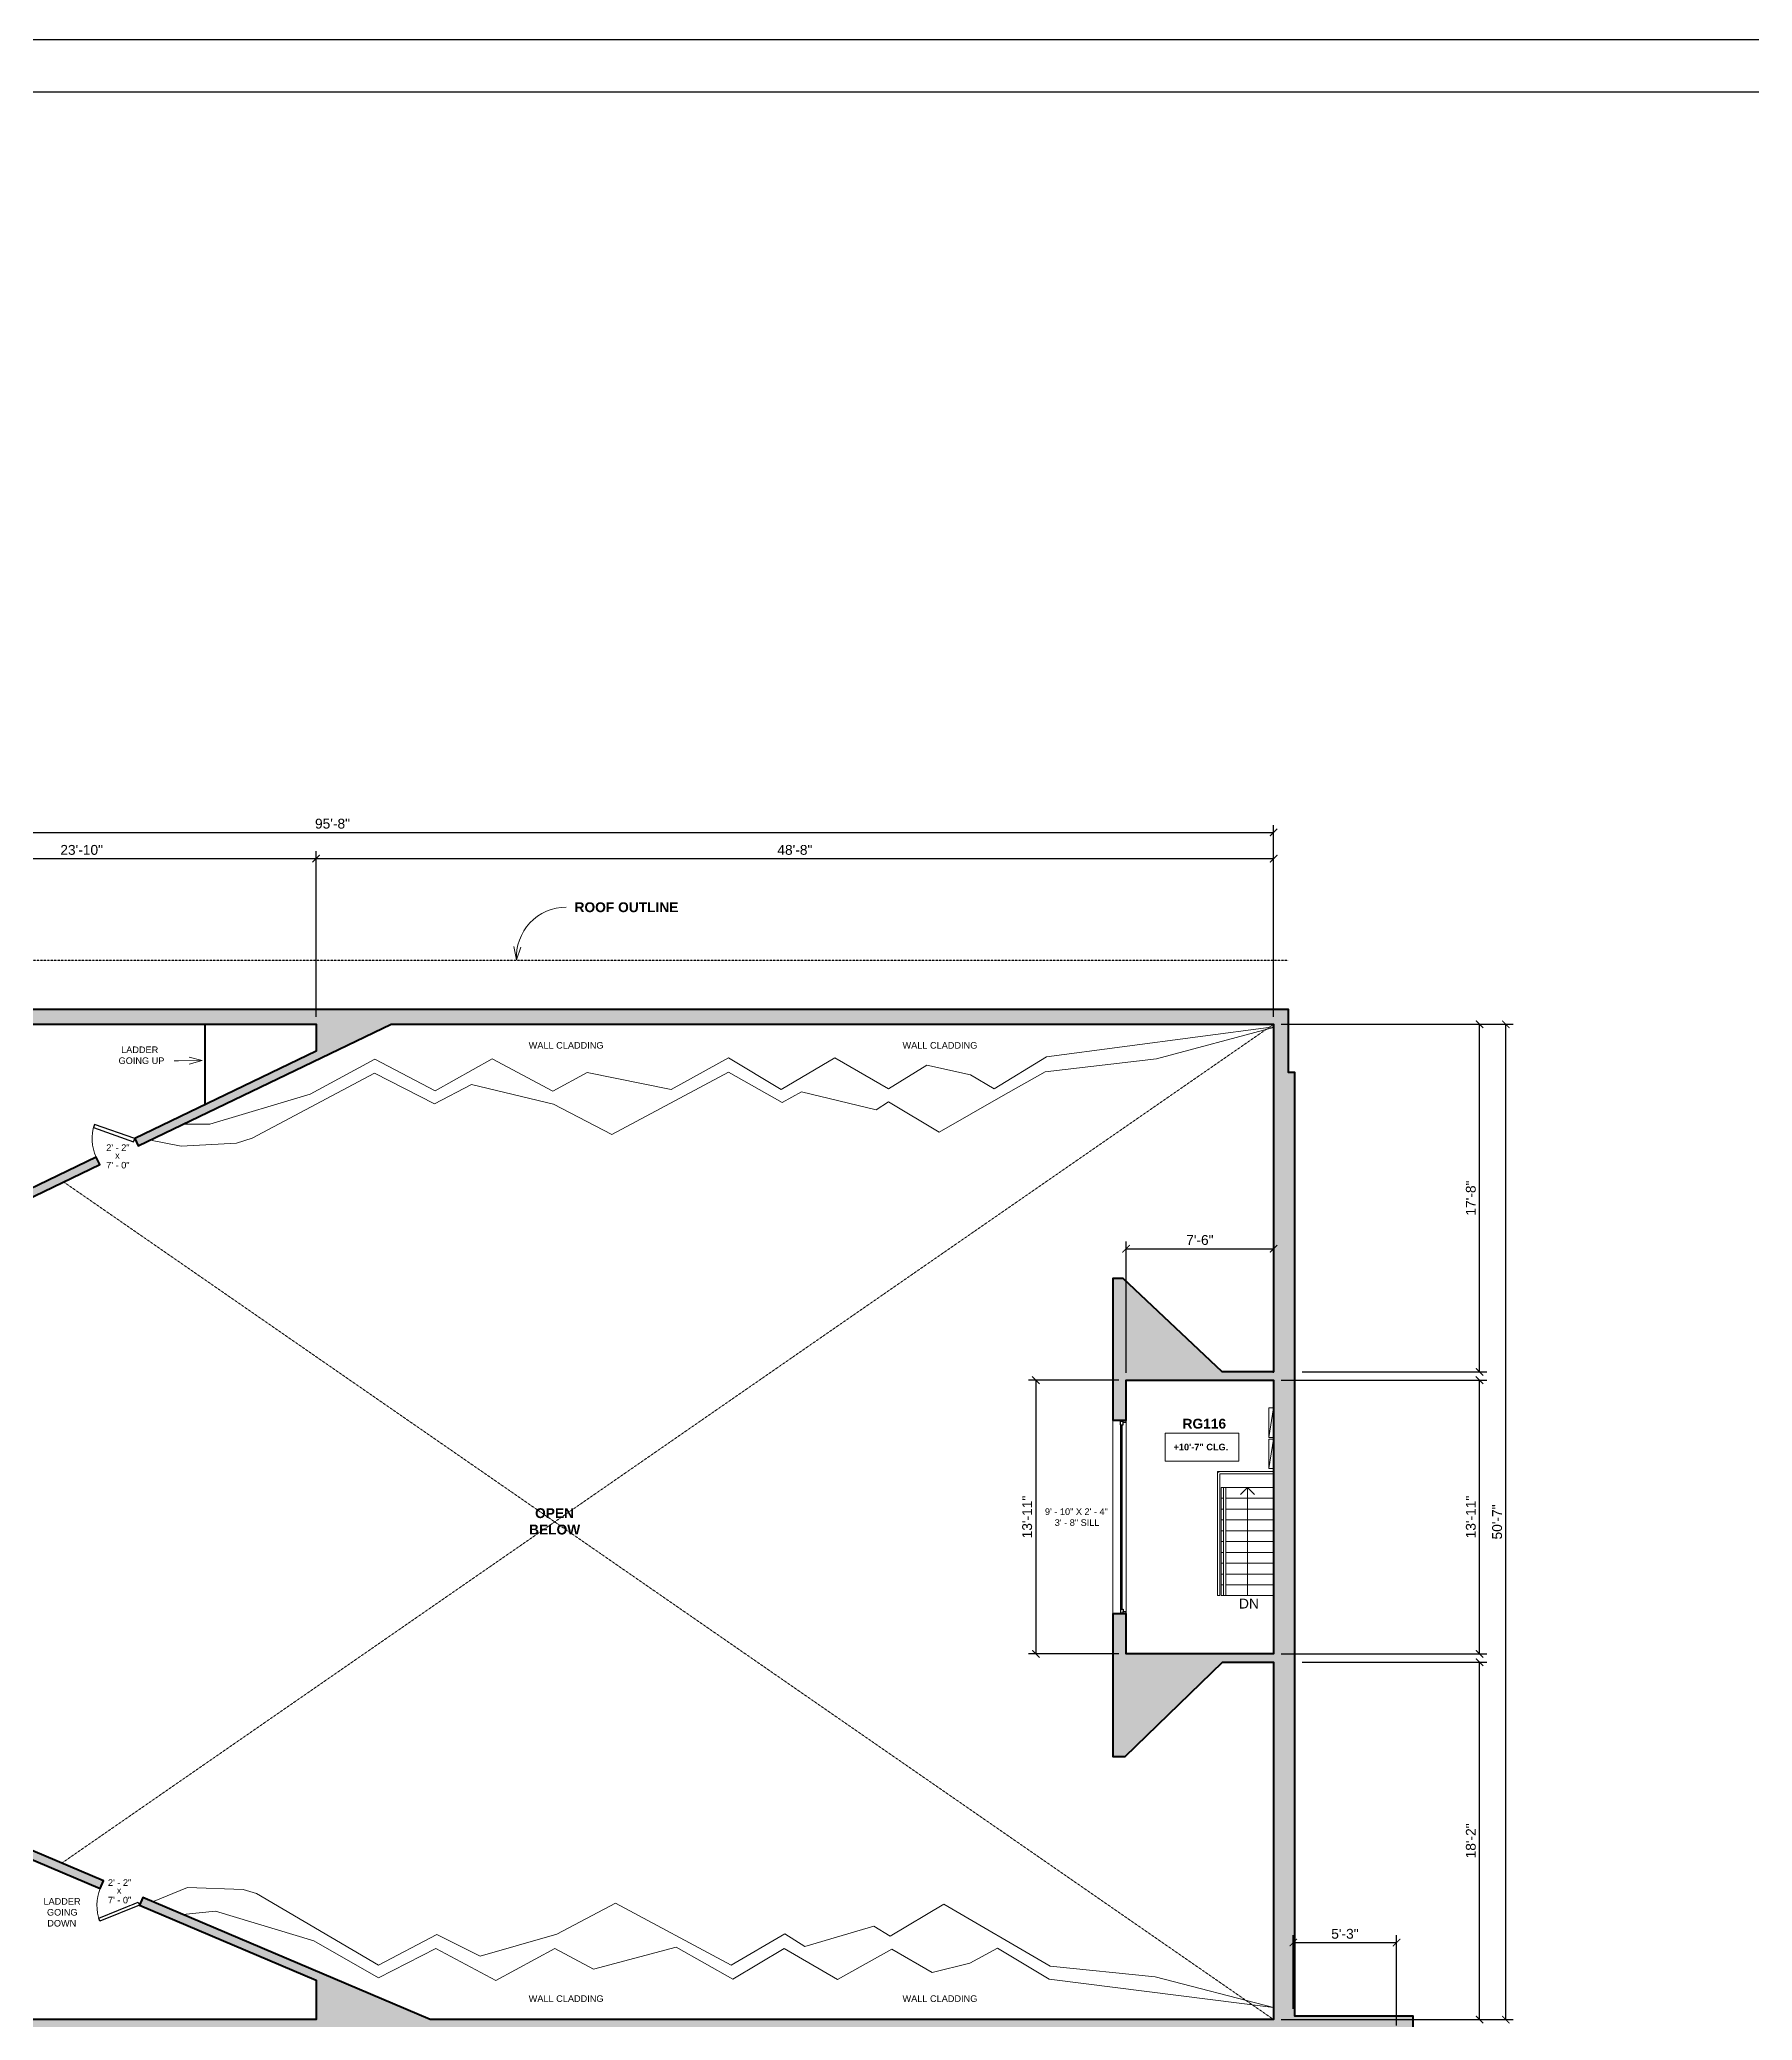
# Model space of a CAD drawing. Header units: inches. Extents: x -2078 to 106214, y -964 to 6385.
# Drawn here: x 40297 to 41342, y 4025 to 5233 of the extents above; entities that cross this region are included whole.
import ezdxf

# ---------------------------------------------------------------- set-up
doc = ezdxf.new("R2010")
doc.units = ezdxf.units.IN
doc.header["$MEASUREMENT"] = 0
doc.linetypes.add('HIDDEN2', pattern=[0.1875, 0.125, -0.0625])
for name, color, linetype, lineweight in [('A-ANNO', 2, 'Continuous', 5), ('A-ANNO-DIMS', 1, 'Continuous', 9), ('A-DETAIL-1', 4, 'Continuous', 40), ('A-DETAIL-3', 40, 'Continuous', 15), ('A-DETL', 90, 'Continuous', 9), ('A-DETL-THIN', 151, 'Continuous', 9), ('A-DOOR', 1, 'Continuous', 18), ('A-EQPT', 150, 'Continuous', 9), ('A-GLAZ', 2, 'Continuous', 30), ('A-HIDDEN', 2, 'HIDDEN2', 18), ('A-RAILING', 4, 'Continuous', 9), ('A-STRS', 4, 'Continuous', 9), ('A-WALL', 3, 'Continuous', 40), ('A-WINDOWS', 2, 'Continuous', 18)]:
    doc.layers.add(name, color=color, linetype=linetype, lineweight=lineweight)
doc.layers.add('A-HATCH', color=9, linetype='Continuous')
doc.layers.add('A-TB', color=7, linetype='Continuous')
doc.styles.add('Arial', font='arial.ttf')
doc.styles.add('Arial_1', font='arial.ttf', dxfattribs={"height": 0.0625})
doc.styles.add('Arial_2', font='arial.ttf', dxfattribs={"height": 3})
doc.styles.add('Arial_B', font='arialbd.ttf', dxfattribs={"height": 4.5})
doc.styles.add('Arial_B_1', font='arialbd.ttf', dxfattribs={"height": 3})
doc.styles.add('JC', font='arial.ttf', dxfattribs={"height": 0.125})
doc.dimstyles.new('JC-DIMS', dxfattribs={"dimtxt": 0.125, "dimasz": 0.09375, "dimexe": 0.09375, "dimexo": 0.09375, "dimgap": 0.046875, "dimtad": 1, "dimdec": 1, "dimzin": 0, "dimdsep": 46, "dimlunit": 4, "dimtxsty": 'JC', "dimblk": 'ARCHTICK', "dimcen": 0.09, "dimclrd": 1, "dimclre": 1, "dimclrt": 256, "dimadec": 0, "dimazin": 0, "dimtfac": 1, "dimtdec": 1, "dimtofl": 0, "dimtmove": 1, "dimatfit": 3, "dimfxl": 1, "dimtolj": 1, "dimtzin": 0, "dimarcsym": 0})

# ---------------------------------------------------------------- blocks, each defined once
blk = doc.blocks.new('JC_FIXED WINDOW - MUNTIN - FIXED WINDOW-1505707-4-2nd Floor - Auditorium')
at = {"layer": 'A-GLAZ'}
for p, q in [((-59, 4), (-59, -4)), ((59, 4), (59, -4)), ((-56.25, -0.5), (-59, -0.5)), ((-59, -4), (-57.75, -4)), ((-58.5, -0.5), (-58.5, -2.25)), ((-58.5, -2.25), (-57.75, -2.25)), ((-56.25, -2.25), (-57.75, -2.25)), ((-57.75, -2.25), (-57.75, -4)), ((-56.25, -0.5), (-56.25, -2.25)), ((56.25, -0.5), (59, -0.5)), ((56.25, -0.5), (56.25, -2.25)), ((56.25, -2.25), (58.5, -2.25)), ((57.75, -2.25), (57.75, -4)), ((57.75, -4), (59, -4)), ((58.5, -0.5), (58.5, -2.25))]:
    blk.add_line(p, q, dxfattribs=at)
at = {"layer": 'A-GLAZ', "lineweight": 9}
for p, q in [((57.75, -4), (-57.75, -4)), ((56.25, -0.5), (-56.25, -0.5))]:
    blk.add_line(p, q, dxfattribs=at)
at = {"layer": 'A-GLAZ', "lineweight": 40}
blk.add_line((-56.25, -1.375), (56.25, -1.375), dxfattribs=at)
at = {"layer": 'A-WINDOWS'}
for p, q in [((59, 4), (-59, 4)), ((-59, -4), (59, -4))]:
    blk.add_line(p, q, dxfattribs=at)
blk = doc.blocks.new('Top Rail Type - Top Rail_Internal_-1505954-4-2nd Floor - Auditorium')
at = {"layer": 'A-RAILING'}
blk.add_line((-417.2, -668.9), (-417, -668.9), dxfattribs=at)
blk.add_open_spline([(-417.2, -593.8), (-417.2, -593.9), (-417.2, -593.9), (-417.1, -593.9), (-417.1, -594), (-417.1, -594), (-417, -594)], degree=3, knots=[0.46086968, 0.46086968, 0.46086968, 0.46086968, 0.47916667, 0.5, 0.52083333, 0.53913032, 0.53913032, 0.53913032, 0.53913032], dxfattribs=at)
blk = doc.blocks.new('Top Rail Type - Top Rail_Internal_-V2-4-2nd Floor - Auditorium')
at = {"layer": 'A-RAILING'}
for p, q in [((-417.9, -593.2), (-417.9, -668.9)), ((-383.6, -593.2), (-417.9, -593.2)), ((-416.4, -594.7), (-416.4, -668.9)), ((-383.6, -594.7), (-416.4, -594.7)), ((-416.4, -668.9), (-417.9, -668.9))]:
    blk.add_line(p, q, dxfattribs=at)
blk = doc.blocks.new('Electrical Panel - Power Panel-1582590-4-2nd Floor - Auditorium')
at = {"layer": 'A-EQPT'}
for p, q in [((-16, 9.5), (2, 6.5)), ((-16, 9.5), (2, 9.5)), ((-16, 6.5), (-16, 9.5)), ((-16, 6.5), (2, 6.5)), ((2, 6.5), (2, 9.5))]:
    blk.add_line(p, q, dxfattribs=at)
blk = doc.blocks.new('JC_DOOR_SINGLE PANEL - SINGLE DOOR-1625415-4-2nd Floor - Auditorium')
at = {"layer": 'A-DOOR', "lineweight": 30}
for p, q in [((-5.4, 20.9), (-6.8, 19.5)), ((-6.8, 19.5), (11.6, 1.1)), ((13, 2.5), (-5.4, 20.9)), ((11.6, 1.1), (13, 2.5))]:
    blk.add_line(p, q, dxfattribs=at)
at = {"layer": 'A-DOOR', "lineweight": 9}
blk.add_arc((13, 2.5), 26, 135, 180, dxfattribs=at)
blk = doc.blocks.new('JC_DOOR_SINGLE PANEL - SINGLE DOOR-1625544-4-2nd Floor - Auditorium')
at = {"layer": 'A-DOOR', "lineweight": 30}
for p, q in [((-6.8, -19.5), (11.6, -1.1)), ((13, -2.5), (-5.4, -20.9)), ((11.6, -1.1), (13, -2.5)), ((-5.4, -20.9), (-6.8, -19.5))]:
    blk.add_line(p, q, dxfattribs=at)
at = {"layer": 'A-DOOR', "lineweight": 9}
blk.add_arc((13, -2.5), 26, 180, 225, dxfattribs=at)
blk = doc.blocks.new('_ArchTick')
at = {"color": 0, "linetype": 'ByBlock', "const_width": 0.15}
blk.add_lwpolyline([(-0.5, -0.5), (0.5, 0.5)], dxfattribs=at)
blk = doc.blocks.new('*D1689')
at = {"layer": 'A-ANNO-DIMS', "color": 1, "lineweight": -2, "transparency": 16777216}
for p, q in [((41061.9, 4031.7), (41061.9, 4076.7)), ((41061.9, 4072.2), (41124.9, 4072.2)), ((41124.9, 4021.7), (41124.9, 4076.7))]:
    blk.add_line(p, q, dxfattribs=at)
at = {"layer": 'Defpoints', "color": 0, "transparency": 16777216}
for p in [(41124.9, 4072.2), (41061.9, 4027.2), (41124.9, 4017.2)]:
    blk.add_point(p, dxfattribs=at)
at = {"layer": 'A-ANNO-DIMS', "color": 1, "lineweight": -2, "transparency": 16777216, "xscale": 4.5, "yscale": 4.5, "zscale": 4.5, "rotation": 180}
blk.add_blockref('_ArchTick', (41061.9, 4072.2), dxfattribs=at)
at = {"layer": 'A-ANNO-DIMS', "color": 1, "lineweight": -2, "transparency": 16777216, "xscale": 4.5, "yscale": 4.5, "zscale": 4.5}
blk.add_blockref('_ArchTick', (41124.9, 4072.2), dxfattribs=at)
at = {"layer": 'A-ANNO-DIMS', "color": 2, "transparency": 16777216, "insert": (41093.4, 4077.5), "char_height": 6, "width": 0.401, "attachment_point": 5, "style": 'JC'}
blk.add_mtext('\\A1;5\'-3"', dxfattribs=at)
blk = doc.blocks.new('*D1707')
at = {"layer": 'A-ANNO-DIMS', "color": 1, "lineweight": -2, "transparency": 16777216}
for p, q in [((40955.4, 4415.2), (40900.4, 4415.2)), ((40904.9, 4415.2), (40904.9, 4248.2)), ((40955.4, 4248.2), (40900.4, 4248.2))]:
    blk.add_line(p, q, dxfattribs=at)
at = {"layer": 'Defpoints', "color": 0, "transparency": 16777216}
for p in [(40959.9, 4415.2), (40904.9, 4248.2), (40959.9, 4248.2)]:
    blk.add_point(p, dxfattribs=at)
at = {"layer": 'A-ANNO-DIMS', "color": 1, "lineweight": -2, "transparency": 16777216, "xscale": 4.5, "yscale": 4.5, "zscale": 4.5}
for p, rotation in [((40904.9, 4415.2), 90), ((40904.9, 4248.2), 270)]:
    blk.add_blockref('_ArchTick', p, dxfattribs=dict(at, rotation=rotation))
at = {"layer": 'A-ANNO-DIMS', "color": 2, "transparency": 16777216, "insert": (40899.6, 4331.7), "char_height": 6, "width": 0.574, "attachment_point": 5, "rotation": 90, "style": 'JC'}
blk.add_mtext('\\A1;13\'-11"', dxfattribs=at)
blk = doc.blocks.new('*D1709')
at = {"layer": 'A-ANNO-DIMS', "color": 1, "lineweight": -2, "transparency": 16777216}
for p, q in [((40959.9, 4419.7), (40959.9, 4499.8)), ((40959.9, 4495.3), (41049.9, 4495.3)), ((41049.9, 4419.7), (41049.9, 4499.8))]:
    blk.add_line(p, q, dxfattribs=at)
at = {"layer": 'Defpoints', "color": 0, "transparency": 16777216}
for p in [(41049.9, 4495.3), (40959.9, 4415.2), (41049.9, 4415.2)]:
    blk.add_point(p, dxfattribs=at)
at = {"layer": 'A-ANNO-DIMS', "color": 1, "lineweight": -2, "transparency": 16777216, "xscale": 4.5, "yscale": 4.5, "zscale": 4.5, "rotation": 180}
blk.add_blockref('_ArchTick', (40959.9, 4495.3), dxfattribs=at)
at = {"layer": 'A-ANNO-DIMS', "color": 1, "lineweight": -2, "transparency": 16777216, "xscale": 4.5, "yscale": 4.5, "zscale": 4.5}
blk.add_blockref('_ArchTick', (41049.9, 4495.3), dxfattribs=at)
at = {"layer": 'A-ANNO-DIMS', "color": 2, "transparency": 16777216, "insert": (41004.9, 4500.6), "char_height": 6, "width": 0.401, "attachment_point": 5, "style": 'JC'}
blk.add_mtext('\\A1;7\'-6"', dxfattribs=at)
blk = doc.blocks.new('*D1713')
at = {"layer": 'A-ANNO-DIMS', "color": 1, "lineweight": -2, "transparency": 16777216}
for p, q in [((40391.7, 4632.2), (39788.5, 4632.2)), ((39793, 4632.2), (39793, 4025.2)), ((40168.4, 4025.2), (39788.5, 4025.2))]:
    blk.add_line(p, q, dxfattribs=at)
at = {"layer": 'Defpoints', "color": 0, "transparency": 16777216}
for p in [(40396.2, 4632.2), (39793, 4025.2), (40172.9, 4025.2)]:
    blk.add_point(p, dxfattribs=at)
at = {"layer": 'A-ANNO-DIMS', "color": 1, "lineweight": -2, "transparency": 16777216, "xscale": 4.5, "yscale": 4.5, "zscale": 4.5}
for p, rotation in [((39793, 4632.2), 90), ((39793, 4025.2), 270)]:
    blk.add_blockref('_ArchTick', p, dxfattribs=dict(at, rotation=rotation))
at = {"layer": 'A-ANNO-DIMS', "color": 2, "transparency": 16777216, "insert": (39787.7, 4328.7), "char_height": 6, "width": 0.487, "attachment_point": 5, "rotation": 90, "style": 'JC'}
blk.add_mtext('\\A1;50\'-7"', dxfattribs=at)
blk = doc.blocks.new('*D1715')
at = {"layer": 'A-ANNO-DIMS', "color": 1, "lineweight": -2, "transparency": 16777216}
for p, q in [((39901.9, 4636.7), (39901.9, 4753.7)), ((39901.9, 4749.2), (41049.9, 4749.2)), ((41049.9, 4636.7), (41049.9, 4753.7))]:
    blk.add_line(p, q, dxfattribs=at)
at = {"layer": 'Defpoints', "color": 0, "transparency": 16777216}
for p in [(41049.9, 4749.2), (39901.9, 4632.2), (41049.9, 4632.2)]:
    blk.add_point(p, dxfattribs=at)
at = {"layer": 'A-ANNO-DIMS', "color": 1, "lineweight": -2, "transparency": 16777216, "xscale": 4.5, "yscale": 4.5, "zscale": 4.5, "rotation": 180}
blk.add_blockref('_ArchTick', (39901.9, 4749.2), dxfattribs=at)
at = {"layer": 'A-ANNO-DIMS', "color": 1, "lineweight": -2, "transparency": 16777216, "xscale": 4.5, "yscale": 4.5, "zscale": 4.5}
blk.add_blockref('_ArchTick', (41049.9, 4749.2), dxfattribs=at)
at = {"layer": 'A-ANNO-DIMS', "color": 2, "transparency": 16777216, "insert": (40475.9, 4754.5), "char_height": 6, "width": 0.487, "attachment_point": 5, "style": 'JC'}
blk.add_mtext('\\A1;95\'-8"', dxfattribs=at)
blk = doc.blocks.new('*D1717')
at = {"layer": 'A-ANNO-DIMS', "color": 1, "lineweight": -2, "transparency": 16777216}
for p, q in [((41054.4, 4632.2), (41180, 4632.2)), ((41175.5, 4420.2), (41175.5, 4632.2)), ((41067.4, 4420.2), (41180, 4420.2))]:
    blk.add_line(p, q, dxfattribs=at)
at = {"layer": 'Defpoints', "color": 0, "transparency": 16777216}
for p in [(41049.9, 4632.2), (41175.5, 4632.2), (41062.9, 4420.2)]:
    blk.add_point(p, dxfattribs=at)
at = {"layer": 'A-ANNO-DIMS', "color": 1, "lineweight": -2, "transparency": 16777216, "xscale": 4.5, "yscale": 4.5, "zscale": 4.5}
for p, rotation in [((41175.5, 4632.2), 90), ((41175.5, 4420.2), 270)]:
    blk.add_blockref('_ArchTick', p, dxfattribs=dict(at, rotation=rotation))
at = {"layer": 'A-ANNO-DIMS', "color": 2, "transparency": 16777216, "insert": (41170.2, 4526.2), "char_height": 6, "width": 0.487, "attachment_point": 5, "rotation": 90, "style": 'JC'}
blk.add_mtext('\\A1;17\'-8"', dxfattribs=at)
blk = doc.blocks.new('*D1719')
at = {"layer": 'A-ANNO-DIMS', "color": 1, "lineweight": -2, "transparency": 16777216}
for p, q in [((41054.4, 4415.2), (41180, 4415.2)), ((41175.5, 4248.2), (41175.5, 4415.2)), ((41054.4, 4248.2), (41180, 4248.2))]:
    blk.add_line(p, q, dxfattribs=at)
at = {"layer": 'Defpoints', "color": 0, "transparency": 16777216}
for p in [(41049.9, 4415.2), (41175.5, 4415.2), (41049.9, 4248.2)]:
    blk.add_point(p, dxfattribs=at)
at = {"layer": 'A-ANNO-DIMS', "color": 1, "lineweight": -2, "transparency": 16777216, "xscale": 4.5, "yscale": 4.5, "zscale": 4.5}
for p, rotation in [((41175.5, 4415.2), 90), ((41175.5, 4248.2), 270)]:
    blk.add_blockref('_ArchTick', p, dxfattribs=dict(at, rotation=rotation))
at = {"layer": 'A-ANNO-DIMS', "color": 2, "transparency": 16777216, "insert": (41170.2, 4331.7), "char_height": 6, "width": 0.574, "attachment_point": 5, "rotation": 90, "style": 'JC'}
blk.add_mtext('\\A1;13\'-11"', dxfattribs=at)
blk = doc.blocks.new('*D1721')
at = {"layer": 'A-ANNO-DIMS', "color": 1, "lineweight": -2, "transparency": 16777216}
for p, q in [((41067.4, 4243.2), (41180, 4243.2)), ((41175.5, 4025.2), (41175.5, 4243.2)), ((41054.4, 4025.2), (41180, 4025.2))]:
    blk.add_line(p, q, dxfattribs=at)
at = {"layer": 'Defpoints', "color": 0, "transparency": 16777216}
for p in [(41062.9, 4243.2), (41175.5, 4243.2), (41049.9, 4025.2)]:
    blk.add_point(p, dxfattribs=at)
at = {"layer": 'A-ANNO-DIMS', "color": 1, "lineweight": -2, "transparency": 16777216, "xscale": 4.5, "yscale": 4.5, "zscale": 4.5}
for p, rotation in [((41175.5, 4243.2), 90), ((41175.5, 4025.2), 270)]:
    blk.add_blockref('_ArchTick', p, dxfattribs=dict(at, rotation=rotation))
at = {"layer": 'A-ANNO-DIMS', "color": 2, "transparency": 16777216, "insert": (41170.2, 4134.2), "char_height": 6, "width": 0.487, "attachment_point": 5, "rotation": 90, "style": 'JC'}
blk.add_mtext('\\A1;18\'-2"', dxfattribs=at)
blk = doc.blocks.new('*D1723')
at = {"layer": 'A-ANNO-DIMS', "color": 1, "lineweight": -2, "transparency": 16777216}
for p, q in [((41054.4, 4632.2), (41196, 4632.2)), ((41191.5, 4025.2), (41191.5, 4632.2)), ((41054.4, 4025.2), (41196, 4025.2))]:
    blk.add_line(p, q, dxfattribs=at)
at = {"layer": 'Defpoints', "color": 0, "transparency": 16777216}
for p in [(41049.9, 4632.2), (41191.5, 4632.2), (41049.9, 4025.2)]:
    blk.add_point(p, dxfattribs=at)
at = {"layer": 'A-ANNO-DIMS', "color": 1, "lineweight": -2, "transparency": 16777216, "xscale": 4.5, "yscale": 4.5, "zscale": 4.5}
for p, rotation in [((41191.5, 4632.2), 90), ((41191.5, 4025.2), 270)]:
    blk.add_blockref('_ArchTick', p, dxfattribs=dict(at, rotation=rotation))
at = {"layer": 'A-ANNO-DIMS', "color": 2, "transparency": 16777216, "insert": (41186.2, 4328.7), "char_height": 6, "width": 0.487, "attachment_point": 5, "rotation": 90, "style": 'JC'}
blk.add_mtext('\\A1;50\'-7"', dxfattribs=at)
blk = doc.blocks.new('*D1727')
at = {"layer": 'A-ANNO-DIMS', "color": 1, "lineweight": -2, "transparency": 16777216}
for p, q in [((40179.9, 4636.7), (40179.9, 4737.7)), ((40465.9, 4636.7), (40465.9, 4737.7)), ((40179.9, 4733.2), (40465.9, 4733.2))]:
    blk.add_line(p, q, dxfattribs=at)
at = {"layer": 'Defpoints', "color": 0, "transparency": 16777216}
for p in [(40465.9, 4733.2), (40179.9, 4632.2), (40465.9, 4632.2)]:
    blk.add_point(p, dxfattribs=at)
at = {"layer": 'A-ANNO-DIMS', "color": 1, "lineweight": -2, "transparency": 16777216, "xscale": 4.5, "yscale": 4.5, "zscale": 4.5, "rotation": 180}
blk.add_blockref('_ArchTick', (40179.9, 4733.2), dxfattribs=at)
at = {"layer": 'A-ANNO-DIMS', "color": 1, "lineweight": -2, "transparency": 16777216, "xscale": 4.5, "yscale": 4.5, "zscale": 4.5}
blk.add_blockref('_ArchTick', (40465.9, 4733.2), dxfattribs=at)
at = {"layer": 'A-ANNO-DIMS', "color": 2, "transparency": 16777216, "insert": (40322.9, 4738.5), "char_height": 6, "width": 0.574, "attachment_point": 5, "style": 'JC'}
blk.add_mtext('\\A1;23\'-10"', dxfattribs=at)
blk = doc.blocks.new('*D1729')
at = {"layer": 'A-ANNO-DIMS', "color": 1, "lineweight": -2, "transparency": 16777216}
for p, q in [((40465.9, 4636.7), (40465.9, 4737.7)), ((41049.9, 4636.7), (41049.9, 4737.7)), ((40465.9, 4733.2), (41049.9, 4733.2))]:
    blk.add_line(p, q, dxfattribs=at)
at = {"layer": 'Defpoints', "color": 0, "transparency": 16777216}
for p in [(41049.9, 4733.2), (40465.9, 4632.2), (41049.9, 4632.2)]:
    blk.add_point(p, dxfattribs=at)
at = {"layer": 'A-ANNO-DIMS', "color": 1, "lineweight": -2, "transparency": 16777216, "xscale": 4.5, "yscale": 4.5, "zscale": 4.5, "rotation": 180}
blk.add_blockref('_ArchTick', (40465.9, 4733.2), dxfattribs=at)
at = {"layer": 'A-ANNO-DIMS', "color": 1, "lineweight": -2, "transparency": 16777216, "xscale": 4.5, "yscale": 4.5, "zscale": 4.5}
blk.add_blockref('_ArchTick', (41049.9, 4733.2), dxfattribs=at)
at = {"layer": 'A-ANNO-DIMS', "color": 2, "transparency": 16777216, "insert": (40757.9, 4738.5), "char_height": 6, "width": 0.487, "attachment_point": 5, "style": 'JC'}
blk.add_mtext('\\A1;48\'-8"', dxfattribs=at)
blk = doc.blocks.new('JC- existing door Tag_quad - JC- existing door Tag_quad-839775-4-2nd Floor - Auditorium')
at = {"layer": 'A-ANNO', "insert": (-0.023, 0.038), "char_height": 0.0625, "width": 0.0505, "attachment_point": 1, "style": 'Arial_1', "bg_fill": 3, "box_fill_scale": 1.25, "bg_fill_color": 256, "bg_fill_true_color": 13158600, "bg_fill_transparency": 0}
blk.add_mtext('x', dxfattribs=at)
blk = doc.blocks.new('JC_TB_48x36 - JC_TB_4836-1441736-Floor Plans')
at = {"layer": 'A-TB'}
for p, q in [((47.997, 24.012), (-0.003, 24.012)), ((47.497, 23.512), (0.747, 23.512))]:
    blk.add_line(p, q, dxfattribs=at)

msp = doc.modelspace()

# ---------------------------------------------------------------- hatches: boundary and pattern name
at = {"layer": 'A-HATCH'}
h = msp.add_hatch(color=256, dxfattribs=at)
h.dxf.hatch_style = 1
h.paths.add_polyline_path([(41134.919, 3936.9), (41134.919, 3947.237), (41218.919, 3947.237), (41218.919, 3935.361, -0.07180435), (41245.836, 3917.904), (41249.532, 3921.313), (41254.544, 3935.085), (41227.392, 3962.237), (41134.919, 3962.237), (41134.919, 4027.237), (41062.919, 4027.237), (41062.919, 4602.749), (41058.919, 4602.749), (41058.919, 4641.249), (40292.919, 4641.249), (40292.919, 4632.249), (40465.919, 4632.249), (40465.919, 4615.759), (40355.26, 4562.476), (40357.429, 4557.971), (40511.692, 4632.249), (41049.919, 4632.249), (41049.919, 4420.243), (41018.596, 4420.243), (40958.169, 4477.243), (40951.919, 4477.243), (40951.919, 4390.743), (40959.919, 4390.743), (40959.919, 4415.243), (41049.919, 4415.243), (41049.919, 4248.243), (40959.919, 4248.243), (40959.919, 4272.743), (40951.919, 4272.743), (40951.919, 4185.743), (40959.419, 4185.743), (41018.62, 4243.243), (41049.919, 4243.243), (41049.919, 4025.237), (40535.367, 4025.237), (40360.165, 4099.606), (40358.211, 4095.004), (40465.919, 4049.284), (40465.919, 4025.237), (40179.919, 4025.237), (40179.919, 4081.237), (40272.919, 4081.237), (40272.919, 4086.237), (40179.919, 4086.237), (40179.919, 4170.684), (40334.278, 4105.163), (40336.232, 4109.765), (40179.919, 4176.116), (40179.919, 4179.237), (40172.919, 4179.237), (40172.919, 3964.237), (40163.919, 3964.237), (40163.919, 3960.237), (40172.919, 3960.237), (40172.919, 3884.237), (39901.919, 3884.237), (39901.919, 3924.619), (39960.413, 3978.237), (39982.919, 3978.237), (39982.919, 3982.237), (39958.857, 3982.237), (39901.919, 3930.046), (39901.919, 4632.249), (40172.919, 4632.249), (40172.919, 4616.249), (40179.919, 4616.249), (40179.919, 4632.249), (40256.919, 4632.249), (40256.919, 4641.249), (39887.919, 4641.249), (39887.919, 3870.237), (40391.669, 3870.237), (40391.669, 3877.237), (40310.919, 3877.237), (40310.919, 3884.237), (40305.919, 3884.237), (40305.919, 3877.237), (40179.919, 3877.237), (40179.919, 4018.237), (40305.919, 4018.237), (40305.919, 4017.237), (40310.919, 4017.237), (40310.919, 4018.237), (40677.919, 4018.237), (40677.919, 3917.237), (40682.919, 3917.237), (40682.919, 4018.237), (41056.94, 4018.237), (41056.94, 4010.237), (41061.94, 4010.237), (41061.94, 4017.237), (41124.919, 4017.237), (41124.919, 3964.599), (41061.94, 3901.62), (41061.94, 3980.237), (41056.94, 3980.237), (41056.94, 3896.62), (41051.558, 3891.237), (41023.873, 3891.237), (41023.873, 3877.237), (40960.191, 3877.237), (40960.191, 3870.237), (41049.7, 3870.237), (41049.7, 3857.409), (41054.7, 3857.409), (41054.7, 3860.409), (41070.7, 3860.409, -0.01218288), (41071.865, 3865.409)])

# ---------------------------------------------------------------- linework, layer by layer
at = {"layer": 'A-ANNO'}
for p, q in [((40588.127, 4671.403), (40586.564, 4679.536)), ((40588.127, 4671.403), (40590.84, 4679.229)), ((40381.995, 4609.99), (40379.371, 4609.99)), ((40396.457, 4610.096), (40381.995, 4609.99)), ((40396.457, 4610.096), (40388.442, 4612.181)), ((40396.457, 4610.096), (40388.473, 4607.894)), ((41033.919, 4349.743), (41029.676, 4345.501)), ((41033.919, 4349.743), (41038.162, 4345.501)), ((41033.919, 4349.743), (41033.919, 4283.761))]:
    msp.add_line(p, q, dxfattribs=at)
at = {"layer": 'A-ANNO', "flags": 128}
msp.add_lwpolyline([(40983.742, 4382.825), (41028.653, 4382.825), (41028.653, 4365.757), (40983.742, 4365.757)], close=True, dxfattribs=at)
at = {"layer": 'A-ANNO'}
msp.add_arc((40618.411, 4673.234), 30.338, 90, 183.459385, dxfattribs=at)
at = {"layer": 'A-DETAIL-1', "lineweight": 60}
msp.add_line((40398.171, 4583.138), (40398.171, 4632.249), dxfattribs=at)
at = {"layer": 'A-DETL-THIN'}
msp.add_line((40465.919, 4632.249), (40465.919, 4615.759), dxfattribs=at)
at = {"layer": 'A-RAILING'}
for p, q in [((41020.772, 4349.743), (41019.235, 4349.743)), ((41019.235, 4349.743), (41019.235, 4283.761)), ((41020.772, 4283.761), (41020.772, 4349.743)), ((41019.235, 4283.761), (41020.772, 4283.761))]:
    msp.add_line(p, q, dxfattribs=at)
at = {"layer": 'A-STRS'}
for p, q in [((41017.919, 4283.761), (41017.919, 4349.743)), ((41019.235, 4349.743), (41017.919, 4349.743)), ((41049.919, 4349.743), (41020.772, 4349.743)), ((41019.235, 4343.145), (41017.919, 4343.145)), ((41019.235, 4336.547), (41017.919, 4336.547)), ((41049.919, 4343.145), (41020.772, 4343.145)), ((41049.919, 4336.547), (41020.772, 4336.547)), ((41019.235, 4329.949), (41017.919, 4329.949)), ((41049.919, 4329.949), (41020.772, 4329.949)), ((41019.235, 4323.35), (41017.919, 4323.35)), ((41019.235, 4316.752), (41017.919, 4316.752)), ((41049.919, 4323.35), (41020.772, 4323.35)), ((41049.919, 4316.752), (41020.772, 4316.752)), ((41019.235, 4310.154), (41017.919, 4310.154)), ((41019.235, 4303.556), (41017.919, 4303.556)), ((41049.919, 4310.154), (41020.772, 4310.154)), ((41049.919, 4303.556), (41020.772, 4303.556)), ((41019.235, 4296.957), (41017.919, 4296.957)), ((41019.235, 4290.359), (41017.919, 4290.359)), ((41049.919, 4296.957), (41020.772, 4296.957)), ((41049.919, 4290.359), (41020.772, 4290.359)), ((41019.235, 4283.761), (41017.919, 4283.761)), ((41049.919, 4283.761), (41020.772, 4283.761))]:
    msp.add_line(p, q, dxfattribs=at)

# ---------------------------------------------------------------- block references
at = {"layer": 'A-EQPT', "rotation": 89.9999999999999}
for p in [(41056.419, 4396.204), (41056.419, 4396.204), (41056.419, 4377.204)]:
    msp.add_blockref('Electrical Panel - Power Panel-1582590-4-2nd Floor - Auditorium', p, dxfattribs=at)
at = {"layer": 'A-RAILING'}
for name in ['Top Rail Type - Top Rail_Internal_-V2-4-2nd Floor - Auditorium', 'Top Rail Type - Top Rail_Internal_-1505954-4-2nd Floor - Auditorium']:
    msp.add_blockref(name, (41433.553, 4952.684), dxfattribs=at)
at = {"layer": 'A-WINDOWS', "rotation": 90}
msp.add_blockref('JC_FIXED WINDOW - MUNTIN - FIXED WINDOW-1505707-4-2nd Floor - Auditorium', (40955.919, 4331.743), dxfattribs=at)

# ---------------------------------------------------------------- texts
at = {"layer": 'A-ANNO', "attachment_point": 1}
for s, insert, char_height, width, style in [('ROOF OUTLINE', (40623.531, 4706.572), 6, 77.972, 'Arial_B'), (' LADDER', (40345.417, 4618.657), 4, 30.3, 'Arial_2'), ('WALL CLADDING', (40595.556, 4621.34), 4, 57.57, 'Arial_2'), ('WALL CLADDING', (40823.556, 4621.34), 4, 57.57, 'Arial_2'), ('GOING UP', (40345.417, 4611.99), 4, 34.946, 'Arial_2'), ('RG116', (40994.357, 4391.632), 6, 40.804, 'Arial_B'), ('+10\'-7" CLG.', (40988.862, 4376.372), 4, 41.814, 'Arial_B_1'), ('OPEN', (40599.452, 4337.058), 6, 29.29, 'Arial_B'), ('9\' - 10" X 2\' - 4"', (40910.401, 4336.986), 4, 48.48, 'Arial_2'), ('BELOW', (40595.785, 4327.058), 6, 38.178, 'Arial_B'), ('3\' - 8" SILL', (40916.401, 4330.32), 4, 34.138, 'Arial_2'), ('DN', (41028.796, 4281.918), 6, 14.948, 'Arial'), ('LADDER', (40299.594, 4099.319), 4, 28.28, 'Arial_2'), ('GOING ', (40301.76, 4092.652), 4, 25.25, 'Arial_2'), ('DOWN', (40301.927, 4085.985), 4, 22.826, 'Arial_2'), ('WALL CLADDING', (40595.556, 4040.022), 4, 57.57, 'Arial_2'), ('WALL CLADDING', (40823.556, 4040.022), 4, 57.57, 'Arial_2')]:
    msp.add_mtext(s, dxfattribs=dict(at, insert=insert, char_height=char_height, width=width, style=style))

# ---------------------------------------------------------------- dimensions: what is measured, and where the dimension line sits
at = {"layer": 'A-ANNO-DIMS'}
for base, p1, p2, picture, middle in [((41049.919, 4749.183), (39901.919, 4632.249), (41049.919, 4632.249), '*D1715', (40475.919, 4754.496)), ((40465.919, 4733.183), (40179.919, 4632.249), (40465.919, 4632.249), '*D1727', (40322.919, 4738.498)), ((41049.919, 4733.183), (40465.919, 4632.249), (41049.919, 4632.249), '*D1729', (40757.919, 4738.496)), ((41049.919, 4495.299), (40959.919, 4415.243), (41049.919, 4415.243), '*D1709', (41004.919, 4500.612)), ((41124.919, 4072.153), (41061.94, 4027.237), (41124.919, 4017.237), '*D1689', (41093.43, 4077.469))]:
    dim = msp.add_linear_dim(base=base, p1=p1, p2=p2, dimstyle='JC-DIMS', override={"dimclrt": 2}, dxfattribs=at)
    dim.commit()
    dim.dimension.update_dxf_attribs({"geometry": picture, "text_midpoint": middle})
for base, p1, p2, picture, middle in [((41175.473, 4632.249), (41062.919, 4420.243), (41049.919, 4632.249), '*D1717', (41170.16, 4526.246)), ((41191.473, 4632.249), (41049.919, 4025.237), (41049.919, 4632.249), '*D1723', (41186.16, 4328.743)), ((40904.909, 4248.243), (40959.919, 4415.243), (40959.919, 4248.243), '*D1707', (40899.593, 4331.743)), ((41175.473, 4415.243), (41049.919, 4248.243), (41049.919, 4415.243), '*D1719', (41170.158, 4331.743)), ((41175.473, 4243.243), (41049.919, 4025.237), (41062.919, 4243.243), '*D1721', (41170.16, 4134.24))]:
    dim = msp.add_linear_dim(base=base, p1=p1, p2=p2, angle=90, dimstyle='JC-DIMS', override={"dimclrt": 2}, dxfattribs=at)
    dim.commit()
    dim.dimension.update_dxf_attribs({"geometry": picture, "text_midpoint": middle})

# ---------------------------------------------------------------- next in the draw order: texts
at = {"layer": 'A-ANNO', "char_height": 4, "width": 17.978, "attachment_point": 1, "style": 'Arial_2', "bg_fill": 3, "box_fill_scale": 1.25, "bg_fill_color": 256, "bg_fill_true_color": 13158600, "bg_fill_transparency": 0}
for insert in [(40337.903, 4558.963), (40338.928, 4110.778)]:
    msp.add_mtext('2\' - 2"', dxfattribs=dict(at, insert=insert))

# ---------------------------------------------------------------- next in the draw order: texts
for insert in [(40337.903, 4548.282), (40338.928, 4100.096)]:
    msp.add_mtext('7\' - 0"', dxfattribs=dict(at, insert=insert))

# ---------------------------------------------------------------- next in the draw order: linework, layer by layer
at = {"layer": 'A-HIDDEN', "lineweight": 9}
for p, q in [((40310.701, 4120.602), (41049.919, 4632.249)), ((40311.905, 4536.051), (41049.919, 4025.237))]:
    msp.add_line(p, q, dxfattribs=at)

# ---------------------------------------------------------------- next in the draw order: block references
at = {"layer": 'A-DOOR'}
for name, p, rotation in [('JC_DOOR_SINGLE PANEL - SINGLE DOOR-1625415-4-2nd Floor - Auditorium', (40344.631, 4554.584), 25.71101907275487), ('JC_DOOR_SINGLE PANEL - SINGLE DOOR-1625544-4-2nd Floor - Auditorium', (40347.222, 4102.384), 336.9999999999998)]:
    msp.add_blockref(name, p, dxfattribs=dict(at, rotation=rotation))

# ---------------------------------------------------------------- next in the draw order: dimensions: what is measured, and where the dimension line sits
at = {"layer": 'A-ANNO-DIMS'}
dim = msp.add_linear_dim(base=(39793.028, 4025.237), p1=(40396.171, 4632.249), p2=(40172.919, 4025.237), angle=90, dimstyle='JC-DIMS', override={"dimclrt": 2}, dxfattribs=at)
dim.commit()
dim.dimension.update_dxf_attribs({"geometry": '*D1713', "text_midpoint": (39787.715, 4328.743)})

# ---------------------------------------------------------------- next in the draw order: block references
at = {"layer": 'A-ANNO', "xscale": 64, "yscale": 64, "zscale": 64}
for p in [(40344.788, 4551.826), (40345.814, 4103.641)]:
    msp.add_blockref('JC- existing door Tag_quad - JC- existing door Tag_quad-839775-4-2nd Floor - Auditorium', p, dxfattribs=at)

# ---------------------------------------------------------------- next in the draw order: block references
at = {"layer": 'A-TB', "xscale": 64, "yscale": 64, "zscale": 64}
msp.add_blockref('JC_TB_48x36 - JC_TB_4836-1441736-Floor Plans', (39518.08, 3695.863), dxfattribs=at)

# ---------------------------------------------------------------- next in the draw order: hatches: boundary and pattern name
at = {"layer": 'A-HATCH'}
h = msp.add_hatch(color=256, dxfattribs=at)
h.dxf.hatch_style = 1
h.paths.add_polyline_path([(40179.919, 4472.499), (40334.003, 4546.691), (40331.834, 4551.196), (40179.919, 4478.049), (40179.919, 4588.249), (40172.919, 4588.249), (40172.919, 4468.261), (40179.919, 4468.261)])

# ---------------------------------------------------------------- next in the draw order: linework, layer by layer
at = {"layer": 'A-DETAIL-3', "lineweight": 9}
for points in [[(40364.914, 4561.575), (40383.639, 4557.935), (40417.332, 4559.651), (40426.996, 4562.663), (40501.542, 4602.339), (40538.062, 4583.64), (40560.777, 4595.437), (40610.772, 4583.5), (40646.238, 4565.031), (40717.444, 4602.893), (40750.183, 4584.45), (40761.939, 4591.083), (40807.511, 4580.076), (40815.041, 4584.987), (40845.946, 4566.49), (40884.953, 4588.763), (40910.489, 4603.277), (40978.488, 4611.061), (41049.919, 4630.2)], [(40366.085, 4097.093), (40387.41, 4105.709), (40421.39, 4104.523), (40429.559, 4102.041), (40503.985, 4058.499), (40539.561, 4077.051), (40565.862, 4063.955), (40612.678, 4077.269), (40648.515, 4096.29), (40719.1, 4058.325), (40751.787, 4077.498), (40764.009, 4069.859), (40806.11, 4082.283), (40815.93, 4076.177), (40848.842, 4095.565), (40913.598, 4057.843), (40977.56, 4051.211), (41049.919, 4032.632)]]:
    msp.add_lwpolyline(points, dxfattribs=at)
at = {"layer": 'A-DETL', "color": 254}
for points in [[(40385.034, 4571.263), (40401.034, 4571.263), (40462.326, 4589.606), (40501.733, 4610.941), (40538.504, 4591.614), (40573.267, 4611.067), (40610.29, 4591.489), (40631.122, 4602.784), (40682.452, 4592.367), (40717.466, 4611.82), (40749.593, 4592.367), (40782.349, 4611.694), (40814.978, 4592.744), (40838.447, 4607.302), (40864.927, 4601.278), (40879.485, 4592.869), (40911.362, 4612.322), (41049.919, 4630.64)], [(40384.623, 4089.224), (40404.513, 4091.315), (40464.549, 4073.218), (40503.945, 4050.738), (40538.975, 4068.526), (40575.484, 4049.114), (40611.48, 4068.563), (40634.993, 4056.08), (40685.503, 4069.434), (40720.047, 4049.984), (40751.398, 4068.563), (40783.91, 4049.694), (40817.003, 4068.273), (40841.677, 4054.048), (40864.676, 4059.737), (40881.439, 4068.699), (40912.913, 4049.891), (41049.919, 4032.632)]]:
    msp.add_lwpolyline(points, dxfattribs=at)
at = {"layer": 'A-HIDDEN', "lineweight": 30}
msp.add_lwpolyline([(41032.577, 3840.286), (39857.919, 3840.237), (39857.919, 4671.249), (41058.919, 4671.249)], dxfattribs=at)
at = {"layer": 'A-WALL'}
for points in [[(41134.919, 3962.237), (41134.919, 4027.237), (41062.919, 4027.237), (41062.919, 4602.749), (41058.919, 4602.749), (41058.919, 4641.249), (40292.919, 4641.249)], [(40292.919, 4632.249), (40465.919, 4632.249), (40465.919, 4615.759), (40355.26, 4562.476), (40357.429, 4557.971), (40511.692, 4632.249), (41049.919, 4632.249), (41049.919, 4420.243), (41018.596, 4420.243), (40958.169, 4477.243), (40951.919, 4477.243), (40951.919, 4390.743), (40959.919, 4390.743), (40959.919, 4415.243), (41049.919, 4415.243), (41049.919, 4248.243), (40959.919, 4248.243), (40959.919, 4272.743), (40951.919, 4272.743), (40951.919, 4185.743), (40959.419, 4185.743), (41018.62, 4243.243), (41049.919, 4243.243), (41049.919, 4025.237), (40535.367, 4025.237), (40360.165, 4099.606), (40358.211, 4095.004), (40465.919, 4049.284), (40465.919, 4025.237), (40179.919, 4025.237)], [(40179.919, 4170.684), (40334.278, 4105.163), (40336.232, 4109.765), (40179.919, 4176.116)]]:
    msp.add_lwpolyline(points, dxfattribs=at)
msp.add_lwpolyline([(40179.919, 4472.499), (40334.003, 4546.691), (40331.834, 4551.196), (40179.919, 4478.049), (40179.919, 4588.249), (40172.919, 4588.249), (40172.919, 4468.261), (40179.919, 4468.261)], close=True, dxfattribs=at)

doc.saveas('drawing.dxf')
